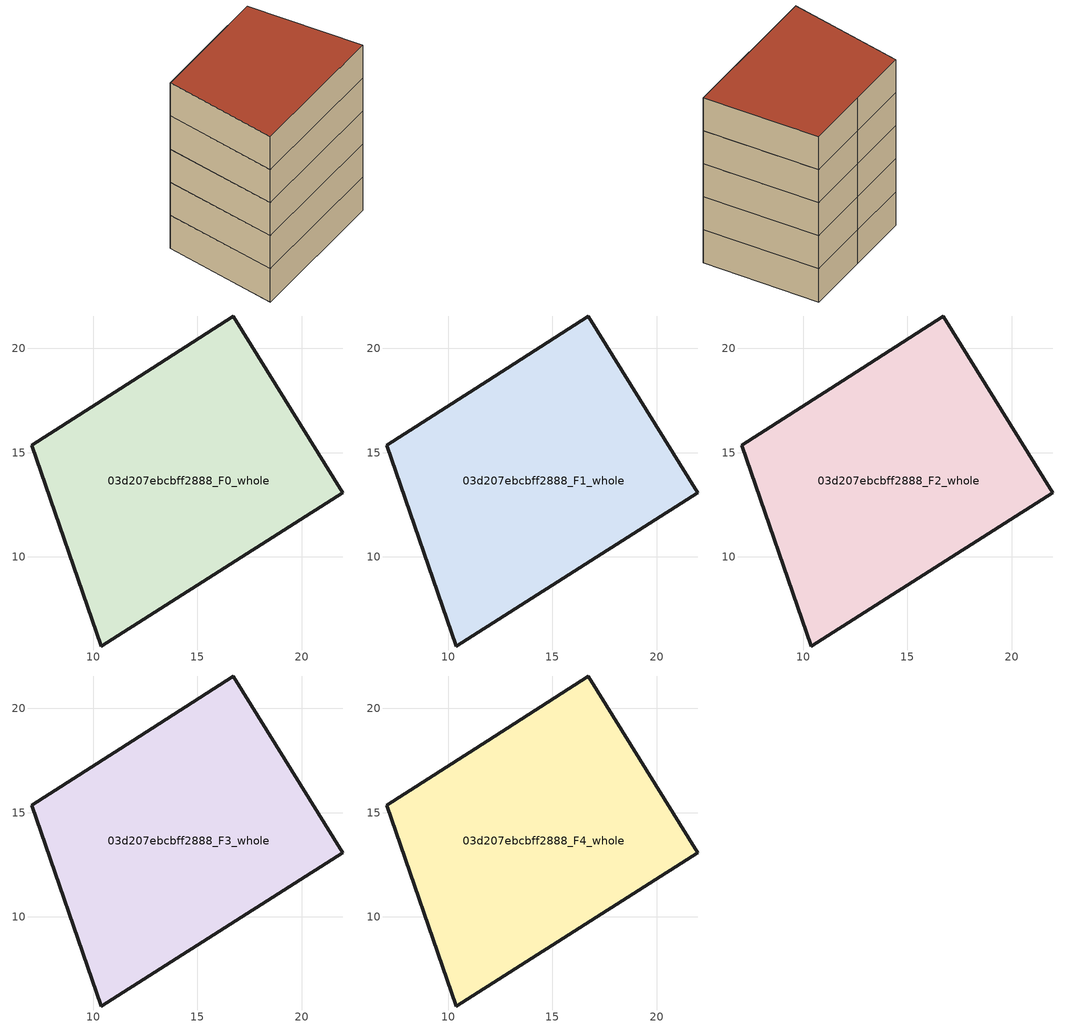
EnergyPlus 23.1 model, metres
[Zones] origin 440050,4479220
03d207ebcbff2888_F0_whole
 floor ground (EU_floor_Construction): 16.73,21.56 21.98,13.08 10.39,5.73 7.05,15.36 11.89,18.45 z0
 wall outside (EU_wall_Construction): 7.05,15.36 10.39,5.73 21.98,13.08 16.73,21.56 11.89,18.45 7.05,15.36 z0:3
03d207ebcbff2888_F1_whole
 floor to 03d207ebcbff2888_F0_whole (EU_floor_Construction): 16.73,21.56 21.98,13.08 10.39,5.73 7.05,15.36 11.89,18.45 z3
 wall outside (EU_wall_Construction): 7.05,15.36 10.39,5.73 21.98,13.08 16.73,21.56 11.89,18.45 7.05,15.36 z3:6
03d207ebcbff2888_F2_whole
 floor to 03d207ebcbff2888_F1_whole (EU_floor_Construction): 16.73,21.56 21.98,13.08 10.39,5.73 7.05,15.36 11.89,18.45 z6
 wall outside (EU_wall_Construction): 7.05,15.36 10.39,5.73 21.98,13.08 16.73,21.56 11.89,18.45 7.05,15.36 z6:9
03d207ebcbff2888_F3_whole
 floor to 03d207ebcbff2888_F2_whole (EU_floor_Construction): 16.73,21.56 21.98,13.08 10.39,5.73 7.05,15.36 11.89,18.45 z9
 wall outside (EU_wall_Construction): 7.05,15.36 10.39,5.73 21.98,13.08 16.73,21.56 11.89,18.45 7.05,15.36 z9:12
03d207ebcbff2888_F4_whole
 floor to 03d207ebcbff2888_F3_whole (EU_floor_Construction): 16.73,21.56 21.98,13.08 10.39,5.73 7.05,15.36 11.89,18.45 z12
 wall outside (EU_wall_Construction): 7.05,15.36 10.39,5.73 21.98,13.08 16.73,21.56 11.89,18.45 7.05,15.36 z12:15
 roof outside (EU_roof_Construction): 21.98,13.08 16.73,21.56 11.89,18.45 7.05,15.36 10.39,5.73 z15
[Building]
EU S2 Campaign: North Axis=0; Terrain=City; Solar Distribution=FullExterior
[Site:Location]
Madrid: Latitude=40.5; Longitude=-3.5; Time Zone=1; Elevation=609
[SizingPeriod:WeatherFileDays]
AnnualSizingPeriod: Begin Month=1; Begin Day of Month=1; End Month=12; End Day of Month=31; Day of Week for Start Day=Monday; Use Weather File Daylight Saving Period=No; Use Weather File Rain and Snow Indicators=No
[MATERIAL]
EU_InternalMass_Material: Roughness=MediumRough; Thickness=0.1; Conductivity=1; Density=1800; Specific Heat=900; Thermal Absorptance=0.9; Solar Absorptance=0.7; Visible Absorptance=0.7
[MATERIAL:NOMASS] Roughness=MediumRough; Thermal Absorptance=0.9; Solar Absorptance=0.7; Visible Absorptance=0.7
Name | Thermal Resistance
EU_wall_NoMass | 0.609216
EU_roof_NoMass | 0.513268
EU_floor_NoMass | 0.568163
[CONSTRUCTION]
EU_wall_Construction: EU_wall_NoMass
EU_roof_Construction: EU_roof_NoMass
EU_floor_Construction: EU_floor_NoMass
EU_InternalMass_Construction: EU_InternalMass_Material
[ZONE] Type=1; Multiplier=1; Ceiling Height=autocalculate; Floor Area=autocalculate; Part of Total Floor Area=Yes
Name | Volume
03d207ebcbff2888_F0_whole | 376.01
03d207ebcbff2888_F1_whole; 03d207ebcbff2888_F2_whole; 03d207ebcbff2888_F3_whole; 03d207ebcbff2888_F4_whole | 376.009
[INTERNALMASS] Construction=EU_InternalMass_Construction; Surface Area=125.337
Name | Zone or ZoneList
03d207ebcbff2888_F0_whole_EU_InternalMass | 03d207ebcbff2888_F0_whole
03d207ebcbff2888_F1_whole_EU_InternalMass | 03d207ebcbff2888_F1_whole
03d207ebcbff2888_F2_whole_EU_InternalMass | 03d207ebcbff2888_F2_whole
03d207ebcbff2888_F3_whole_EU_InternalMass | 03d207ebcbff2888_F3_whole
03d207ebcbff2888_F4_whole_EU_InternalMass | 03d207ebcbff2888_F4_whole
[OTHEREQUIPMENT] Fuel Type=Electricity; Design Level Calculation Method=Watts/Area; Power per Zone Floor Area=1; Fraction Latent=0; Fraction Radiant=0; Fraction Lost=0; Carbon Dioxide Generation Rate=0; EndUse Subcategory=EU_Step8_InternalGains
Name | Zone or ZoneList or Space or SpaceList | Schedule
EU_Step8_InternalGain_03d207ebcbff2888_F0_whole_f000 | 03d207ebcbff2888_F0_whole | EU_Step8_GainSchedule_03d207ebcbff2888_F0_whole_f000
EU_Step8_InternalGain_03d207ebcbff2888_F1_whole_f000 | 03d207ebcbff2888_F1_whole | EU_Step8_GainSchedule_03d207ebcbff2888_F1_whole_f000
EU_Step8_InternalGain_03d207ebcbff2888_F2_whole_f000 | 03d207ebcbff2888_F2_whole | EU_Step8_GainSchedule_03d207ebcbff2888_F2_whole_f000
EU_Step8_InternalGain_03d207ebcbff2888_F3_whole_f000 | 03d207ebcbff2888_F3_whole | EU_Step8_GainSchedule_03d207ebcbff2888_F3_whole_f000
EU_Step8_InternalGain_03d207ebcbff2888_F4_whole_f000 | 03d207ebcbff2888_F4_whole | EU_Step8_GainSchedule_03d207ebcbff2888_F4_whole_f000
[ZONEVENTILATION:DESIGNFLOWRATE] Schedule=EU_AlwaysOn; Design Flow Rate Calculation Method=AirChanges/Hour; Air Changes per Hour=0.752966; Ventilation Type=Natural; Fan Pressure Rise=0; Fan Total Efficiency=1; Constant Term Coefficient=1; Temperature Term Coefficient=0; Velocity Term Coefficient=0; Velocity Squared Term Coefficient=0; Minimum Indoor Temperature=-100; Maximum Indoor Temperature=100; Delta Temperature=-100; Minimum Outdoor Temperature=-100; Maximum Outdoor Temperature=100; Maximum Wind Speed=40
Name | Zone or ZoneList or Space or SpaceList
EU_ConstantAir_03d207ebcbff2888_F0_whole | 03d207ebcbff2888_F0_whole
EU_ConstantAir_03d207ebcbff2888_F1_whole | 03d207ebcbff2888_F1_whole
EU_ConstantAir_03d207ebcbff2888_F2_whole | 03d207ebcbff2888_F2_whole
EU_ConstantAir_03d207ebcbff2888_F3_whole | 03d207ebcbff2888_F3_whole
EU_ConstantAir_03d207ebcbff2888_F4_whole | 03d207ebcbff2888_F4_whole
[HVACTEMPLATE:THERMOSTAT] Constant Heating Setpoint=20; Constant Cooling Setpoint=50
EU_HeatOnly_03d207ebcbff2888_F0_whole; EU_HeatOnly_03d207ebcbff2888_F1_whole; EU_HeatOnly_03d207ebcbff2888_F2_whole; EU_HeatOnly_03d207ebcbff2888_F3_whole; EU_HeatOnly_03d207ebcbff2888_F4_whole
[HVACTEMPLATE:ZONE:IDEALLOADSAIRSYSTEM] System Availability Schedule=EU_AlwaysOn; Maximum Heating Supply Air Temperature=50; Minimum Cooling Supply Air Temperature=13; Maximum Heating Supply Air Humidity Ratio=0.0156; Minimum Cooling Supply Air Humidity Ratio=0.0077; Heating Limit=NoLimit; Cooling Limit=NoLimit; Heating Availability Schedule=EU_AlwaysOn; Cooling Availability Schedule=EU_CoolingOff; Dehumidification Control Type=ConstantSensibleHeatRatio; Cooling Sensible Heat Ratio=0.7; Dehumidification Setpoint=60; Humidification Control Type=None; Humidification Setpoint=30; Outdoor Air Method=None; Outdoor Air Flow Rate per Person=0.00944; Outdoor Air Flow Rate per Zone Floor Area=0; Outdoor Air Flow Rate per Zone=0; Demand Controlled Ventilation Type=None; Outdoor Air Economizer Type=NoEconomizer; Heat Recovery Type=None; Sensible Heat Recovery Effectiveness=0.7; Latent Heat Recovery Effectiveness=0.65
Name | Template Thermostat
03d207ebcbff2888_F0_whole | EU_HeatOnly_03d207ebcbff2888_F0_whole
03d207ebcbff2888_F1_whole | EU_HeatOnly_03d207ebcbff2888_F1_whole
03d207ebcbff2888_F2_whole | EU_HeatOnly_03d207ebcbff2888_F2_whole
03d207ebcbff2888_F3_whole | EU_HeatOnly_03d207ebcbff2888_F3_whole
03d207ebcbff2888_F4_whole | EU_HeatOnly_03d207ebcbff2888_F4_whole
[SIZING:ZONE] Zone Cooling Design Supply Air Temperature Input Method=SupplyAirTemperature; Zone Cooling Design Supply Air Temperature=13; Zone Heating Design Supply Air Temperature Input Method=SupplyAirTemperature; Zone Heating Design Supply Air Temperature=50; Zone Cooling Design Supply Air Humidity Ratio=0.008; Zone Heating Design Supply Air Humidity Ratio=0.008; Cooling Design Air Flow Method=DesignDay; Cooling Design Air Flow Rate=0; Cooling Minimum Air Flow per Zone Floor Area=0.000762; Cooling Minimum Air Flow=0; Cooling Minimum Air Flow Fraction=0.2; Heating Design Air Flow Method=DesignDay; Heating Design Air Flow Rate=0; Heating Maximum Air Flow per Zone Floor Area=0.002032; Heating Maximum Air Flow=0.141576; Heating Maximum Air Flow Fraction=0.3; Account for Dedicated Outdoor Air System=No; Dedicated Outdoor Air System Control Strategy=NeutralSupplyAir; Dedicated Outdoor Air Low Setpoint Temperature for Design=autosize; Dedicated Outdoor Air High Setpoint Temperature for Design=autosize; Zone Load Sizing Method=Sensible Load Only No Latent Load; Zone Latent Cooling Design Supply Air Humidity Ratio Input Method=HumidityRatioDifference; Zone Cooling Design Supply Air Humidity Ratio Difference=0.005; Zone Latent Heating Design Supply Air Humidity Ratio Input Method=HumidityRatioDifference; Zone Humidification Design Supply Air Humidity Ratio Difference=0.005
03d207ebcbff2888_F0_whole; 03d207ebcbff2888_F1_whole; 03d207ebcbff2888_F2_whole; 03d207ebcbff2888_F3_whole; 03d207ebcbff2888_F4_whole
[SCHEDULE:CONSTANT]
Name | Hourly Value
EU_AlwaysOn | 1
EU_CoolingOff | 0
[SCHEDULE:FILE] Column Number=1; Rows to Skip at Top=0; Number of Hours of Data=8760; Column Separator=Comma; Interpolate to Timestep=No; Minutes per Item=60; Adjust Schedule for Daylight Savings=Yes
Name | File
EU_Step8_GainSchedule_03d207ebcbff2888_F0_whole_f000 | C:\Users\o_iseri\Desktop\OpenUBEM\openubem\outputs\eu_evidence\EU-11\ES-MAD-BERRUGUETE\idfs\03d207ebcbff2888\03d207ebcbff2888_F0_whole_f000_gain.csv
EU_Step8_GainSchedule_03d207ebcbff2888_F1_whole_f000 | C:\Users\o_iseri\Desktop\OpenUBEM\openubem\outputs\eu_evidence\EU-11\ES-MAD-BERRUGUETE\idfs\03d207ebcbff2888\03d207ebcbff2888_F1_whole_f000_gain.csv
EU_Step8_GainSchedule_03d207ebcbff2888_F2_whole_f000 | C:\Users\o_iseri\Desktop\OpenUBEM\openubem\outputs\eu_evidence\EU-11\ES-MAD-BERRUGUETE\idfs\03d207ebcbff2888\03d207ebcbff2888_F2_whole_f000_gain.csv
EU_Step8_GainSchedule_03d207ebcbff2888_F3_whole_f000 | C:\Users\o_iseri\Desktop\OpenUBEM\openubem\outputs\eu_evidence\EU-11\ES-MAD-BERRUGUETE\idfs\03d207ebcbff2888\03d207ebcbff2888_F3_whole_f000_gain.csv
EU_Step8_GainSchedule_03d207ebcbff2888_F4_whole_f000 | C:\Users\o_iseri\Desktop\OpenUBEM\openubem\outputs\eu_evidence\EU-11\ES-MAD-BERRUGUETE\idfs\03d207ebcbff2888\03d207ebcbff2888_F4_whole_f000_gain.csv
